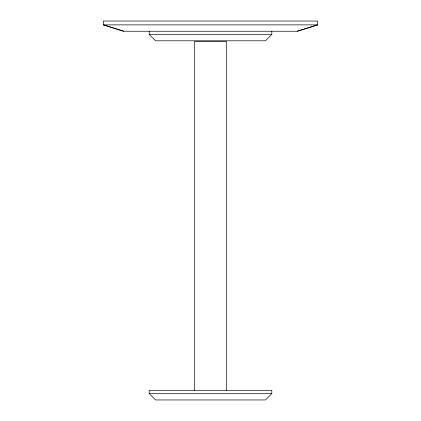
<?xml version="1.0" encoding="UTF-8"?>
<svg xmlns="http://www.w3.org/2000/svg" width="421" height="421" viewBox="0 0 421 421"><rect width="100%" height="100%" fill="white"/><g stroke="black" fill="none" stroke-linecap="round" stroke-linejoin="round"><path stroke-width="0.63" d="M271.808 31.238L271.808 34.422L265.44 40.79L155.56 40.79L149.192 34.422L149.192 31.238M271.808 393.582L265.44 399.95L155.56 399.95L149.192 393.582L149.192 390.399L271.808 390.399L271.808 393.582L149.192 393.582M297.284 31.238L317.666 24.871L317.666 21.05L103.334 21.05L103.334 24.871L123.716 31.238L297.284 31.238L317.618 24.871M103.334 24.871L317.666 24.871M149.192 34.422L271.808 34.422M103.382 24.871L123.753 31.238M226.419 390.399L226.419 41.426L194.581 41.426L194.581 390.399"/></g></svg>
